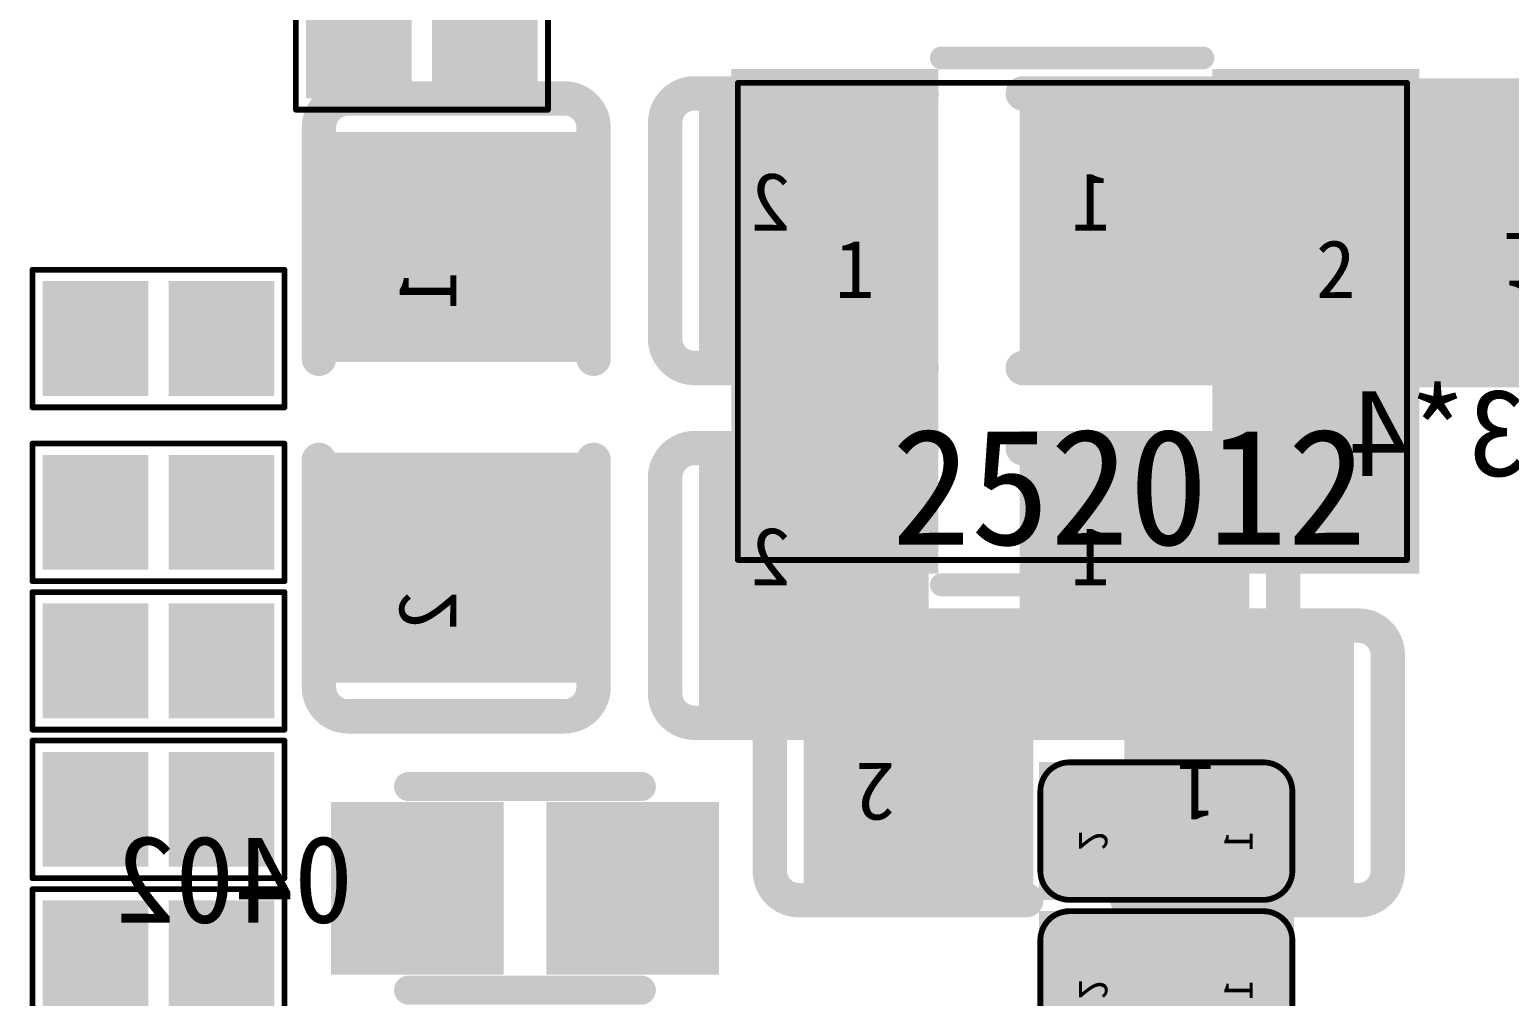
# Model space of a CAD drawing. Header units: millimetres. Extents: x 7.33 to 10.08, y 7.01 to 8.78.
# Drawn here: x 9.1758 to 9.4302, y 7.7561 to 7.9223 of the extents above; entities that cross this region are included whole.
import ezdxf

# ---------------------------------------------------------------- set-up
doc = ezdxf.new("R2010")
doc.units = ezdxf.units.MM
doc.header["$MEASUREMENT"] = 0
for name, color, linetype in [('BottomLayer', 5, 'Continuous'), ('BottomOverlay', 54, 'Continuous'), ('BottomPaste', 16, 'Continuous'), ('BottomSolder', 6, 'Continuous'), ('Mechanical1', 6, 'Continuous'), ('Mechanical16', 56, 'Continuous'), ('Mechanical20', 56, 'Continuous'), ('Mechanical5', 56, 'Continuous'), ('TopLayer', 1, 'Continuous'), ('TopOverlay', 2, 'Continuous'), ('TopPaste', 8, 'Continuous'), ('TopSolder', 216, 'Continuous')]:
    doc.layers.add(name, color=color, linetype=linetype)

# ---------------------------------------------------------------- blocks, each defined once
blk = doc.blocks.new('R0201_146')
at = {"layer": 'TopLayer'}
for points in [[(-0.01792, -0.00787), (-0.00375, -0.00787), (-0.01792, 0.00788), (-0.00375, 0.00788)], [(0.00374, -0.00787), (0.01791, -0.00787), (0.00374, 0.00788), (0.01791, 0.00788)]]:
    blk.add_solid(points, dxfattribs=at)
at = {"layer": 'TopOverlay', "const_width": 0.001}
for points in [[(-0.02166, 0.01182), (0.02166, 0.01182)], [(-0.02166, -0.01182), (-0.02166, 0.01182)], [(0.02166, -0.01182), (0.02166, 0.01182)], [(-0.02166, -0.01182), (0.02166, -0.01182)]]:
    blk.add_lwpolyline(points, dxfattribs=at)
at = {"layer": 'TopOverlay', "const_width": 0.0005}
for points in [[(-0.02191, 0.01182, 1), (-0.02141, 0.01182, 1)], [(-0.02191, 0.01182, 1), (-0.02141, 0.01182, 1)], [(0.02141, 0.01182, 1), (0.02191, 0.01182, 1)], [(0.02141, 0.01182, 1), (0.02191, 0.01182, 1)], [(-0.02191, -0.01182, 1), (-0.02141, -0.01182, 1)], [(-0.02191, -0.01182, 1), (-0.02141, -0.01182, 1)], [(0.02141, -0.01182, 1), (0.02191, -0.01182, 1)], [(0.02141, -0.01182, 1), (0.02191, -0.01182, 1)]]:
    blk.add_lwpolyline(points, format="xyb", close=True, dxfattribs=at)
at = {"layer": 'TopPaste'}
for points in [[(-0.01792, -0.00787), (-0.00375, -0.00787), (-0.01792, 0.00788), (-0.00375, 0.00788)], [(0.00374, -0.00787), (0.01791, -0.00787), (0.00374, 0.00788), (0.01791, 0.00788)]]:
    blk.add_solid(points, dxfattribs=at)
at = {"layer": 'TopSolder'}
for points in [[(-0.01992, -0.00987), (-0.00175, -0.00987), (-0.01992, 0.00988), (-0.00175, 0.00988)], [(0.00174, -0.00987), (0.01991, -0.00987), (0.00174, 0.00988), (0.01991, 0.00988)]]:
    blk.add_solid(points, dxfattribs=at)
blk = doc.blocks.new('R0201_147')
at = {"layer": 'TopLayer'}
for points in [[(-0.01792, -0.00787), (-0.00375, -0.00787), (-0.01792, 0.00788), (-0.00375, 0.00788)], [(0.00374, -0.00787), (0.01791, -0.00787), (0.00374, 0.00788), (0.01791, 0.00788)]]:
    blk.add_solid(points, dxfattribs=at)
at = {"layer": 'TopOverlay', "const_width": 0.001}
for points in [[(-0.02166, 0.01182), (0.02166, 0.01182)], [(-0.02166, -0.01182), (-0.02166, 0.01182)], [(0.02166, -0.01182), (0.02166, 0.01182)], [(-0.02166, -0.01182), (0.02166, -0.01182)]]:
    blk.add_lwpolyline(points, dxfattribs=at)
at = {"layer": 'TopOverlay', "const_width": 0.0005}
for points in [[(-0.02191, 0.01182, 1), (-0.02141, 0.01182, 1)], [(-0.02191, 0.01182, 1), (-0.02141, 0.01182, 1)], [(0.02141, 0.01182, 1), (0.02191, 0.01182, 1)], [(0.02141, 0.01182, 1), (0.02191, 0.01182, 1)], [(-0.02191, -0.01182, 1), (-0.02141, -0.01182, 1)], [(-0.02191, -0.01182, 1), (-0.02141, -0.01182, 1)], [(0.02141, -0.01182, 1), (0.02191, -0.01182, 1)], [(0.02141, -0.01182, 1), (0.02191, -0.01182, 1)]]:
    blk.add_lwpolyline(points, format="xyb", close=True, dxfattribs=at)
at = {"layer": 'TopPaste'}
for points in [[(-0.01792, -0.00787), (-0.00375, -0.00787), (-0.01792, 0.00788), (-0.00375, 0.00788)], [(0.00374, -0.00787), (0.01791, -0.00787), (0.00374, 0.00788), (0.01791, 0.00788)]]:
    blk.add_solid(points, dxfattribs=at)
at = {"layer": 'TopSolder'}
for points in [[(-0.01992, -0.00987), (-0.00175, -0.00987), (-0.01992, 0.00988), (-0.00175, 0.00988)], [(0.00174, -0.00987), (0.01991, -0.00987), (0.00174, 0.00988), (0.01991, 0.00988)]]:
    blk.add_solid(points, dxfattribs=at)
blk = doc.blocks.new('R0201_149')
at = {"layer": 'TopLayer'}
for points in [[(-0.01792, -0.00787), (-0.00375, -0.00787), (-0.01792, 0.00788), (-0.00375, 0.00788)], [(0.00374, -0.00787), (0.01791, -0.00787), (0.00374, 0.00788), (0.01791, 0.00788)]]:
    blk.add_solid(points, dxfattribs=at)
at = {"layer": 'TopOverlay', "const_width": 0.001}
for points in [[(-0.02166, 0.01182), (0.02166, 0.01182)], [(-0.02166, -0.01182), (-0.02166, 0.01182)], [(0.02166, -0.01182), (0.02166, 0.01182)], [(-0.02166, -0.01182), (0.02166, -0.01182)]]:
    blk.add_lwpolyline(points, dxfattribs=at)
at = {"layer": 'TopOverlay', "const_width": 0.0005}
for points in [[(-0.02191, 0.01182, 1), (-0.02141, 0.01182, 1)], [(-0.02191, 0.01182, 1), (-0.02141, 0.01182, 1)], [(0.02141, 0.01182, 1), (0.02191, 0.01182, 1)], [(0.02141, 0.01182, 1), (0.02191, 0.01182, 1)], [(-0.02191, -0.01182, 1), (-0.02141, -0.01182, 1)], [(-0.02191, -0.01182, 1), (-0.02141, -0.01182, 1)], [(0.02141, -0.01182, 1), (0.02191, -0.01182, 1)], [(0.02141, -0.01182, 1), (0.02191, -0.01182, 1)]]:
    blk.add_lwpolyline(points, format="xyb", close=True, dxfattribs=at)
at = {"layer": 'TopPaste'}
for points in [[(-0.01792, -0.00787), (-0.00375, -0.00787), (-0.01792, 0.00788), (-0.00375, 0.00788)], [(0.00374, -0.00787), (0.01791, -0.00787), (0.00374, 0.00788), (0.01791, 0.00788)]]:
    blk.add_solid(points, dxfattribs=at)
at = {"layer": 'TopSolder'}
for points in [[(-0.01992, -0.00987), (-0.00175, -0.00987), (-0.01992, 0.00988), (-0.00175, 0.00988)], [(0.00174, -0.00987), (0.01991, -0.00987), (0.00174, 0.00988), (0.01991, 0.00988)]]:
    blk.add_solid(points, dxfattribs=at)
blk = doc.blocks.new('R0201_150')
at = {"layer": 'TopLayer'}
for points in [[(-0.01792, -0.00787), (-0.00375, -0.00787), (-0.01792, 0.00788), (-0.00375, 0.00788)], [(0.00374, -0.00787), (0.01791, -0.00787), (0.00374, 0.00788), (0.01791, 0.00788)]]:
    blk.add_solid(points, dxfattribs=at)
at = {"layer": 'TopOverlay', "const_width": 0.001}
for points in [[(-0.02166, 0.01182), (0.02166, 0.01182)], [(-0.02166, -0.01182), (-0.02166, 0.01182)], [(0.02166, -0.01182), (0.02166, 0.01182)], [(-0.02166, -0.01182), (0.02166, -0.01182)]]:
    blk.add_lwpolyline(points, dxfattribs=at)
at = {"layer": 'TopOverlay', "const_width": 0.0005}
for points in [[(-0.02191, 0.01182, 1), (-0.02141, 0.01182, 1)], [(-0.02191, 0.01182, 1), (-0.02141, 0.01182, 1)], [(0.02141, 0.01182, 1), (0.02191, 0.01182, 1)], [(0.02141, 0.01182, 1), (0.02191, 0.01182, 1)], [(-0.02191, -0.01182, 1), (-0.02141, -0.01182, 1)], [(-0.02191, -0.01182, 1), (-0.02141, -0.01182, 1)], [(0.02141, -0.01182, 1), (0.02191, -0.01182, 1)], [(0.02141, -0.01182, 1), (0.02191, -0.01182, 1)]]:
    blk.add_lwpolyline(points, format="xyb", close=True, dxfattribs=at)
at = {"layer": 'TopPaste'}
for points in [[(-0.01792, -0.00787), (-0.00375, -0.00787), (-0.01792, 0.00788), (-0.00375, 0.00788)], [(0.00374, -0.00787), (0.01791, -0.00787), (0.00374, 0.00788), (0.01791, 0.00788)]]:
    blk.add_solid(points, dxfattribs=at)
at = {"layer": 'TopSolder'}
for points in [[(-0.01992, -0.00987), (-0.00175, -0.00987), (-0.01992, 0.00988), (-0.00175, 0.00988)], [(0.00174, -0.00987), (0.01991, -0.00987), (0.00174, 0.00988), (0.01991, 0.00988)]]:
    blk.add_solid(points, dxfattribs=at)
blk = doc.blocks.new('R0201_152')
at = {"layer": 'TopLayer'}
for points in [[(-0.01792, -0.00787), (-0.00375, -0.00787), (-0.01792, 0.00788), (-0.00375, 0.00788)], [(0.00374, -0.00787), (0.01791, -0.00787), (0.00374, 0.00788), (0.01791, 0.00788)]]:
    blk.add_solid(points, dxfattribs=at)
at = {"layer": 'TopOverlay', "const_width": 0.001}
for points in [[(-0.02166, 0.01182), (0.02166, 0.01182)], [(-0.02166, -0.01182), (-0.02166, 0.01182)], [(0.02166, -0.01182), (0.02166, 0.01182)], [(-0.02166, -0.01182), (0.02166, -0.01182)]]:
    blk.add_lwpolyline(points, dxfattribs=at)
at = {"layer": 'TopOverlay', "const_width": 0.0005}
for points in [[(-0.02191, 0.01182, 1), (-0.02141, 0.01182, 1)], [(-0.02191, 0.01182, 1), (-0.02141, 0.01182, 1)], [(0.02141, 0.01182, 1), (0.02191, 0.01182, 1)], [(0.02141, 0.01182, 1), (0.02191, 0.01182, 1)], [(-0.02191, -0.01182, 1), (-0.02141, -0.01182, 1)], [(-0.02191, -0.01182, 1), (-0.02141, -0.01182, 1)], [(0.02141, -0.01182, 1), (0.02191, -0.01182, 1)], [(0.02141, -0.01182, 1), (0.02191, -0.01182, 1)]]:
    blk.add_lwpolyline(points, format="xyb", close=True, dxfattribs=at)
at = {"layer": 'TopPaste'}
for points in [[(-0.01792, -0.00787), (-0.00375, -0.00787), (-0.01792, 0.00788), (-0.00375, 0.00788)], [(0.00374, -0.00787), (0.01791, -0.00787), (0.00374, 0.00788), (0.01791, 0.00788)]]:
    blk.add_solid(points, dxfattribs=at)
at = {"layer": 'TopSolder'}
for points in [[(-0.01992, -0.00987), (-0.00175, -0.00987), (-0.01992, 0.00988), (-0.00175, 0.00988)], [(0.00174, -0.00987), (0.01991, -0.00987), (0.00174, 0.00988), (0.01991, 0.00988)]]:
    blk.add_solid(points, dxfattribs=at)
blk = doc.blocks.new('R0201_197')
at = {"layer": 'TopLayer'}
for points in [[(-0.01792, -0.00787), (-0.00375, -0.00787), (-0.01792, 0.00788), (-0.00375, 0.00788)], [(0.00374, -0.00787), (0.01791, -0.00787), (0.00374, 0.00788), (0.01791, 0.00788)]]:
    blk.add_solid(points, dxfattribs=at)
at = {"layer": 'TopOverlay', "const_width": 0.001}
for points in [[(0.02166, 0.01182), (-0.02166, 0.01182)], [(-0.02166, 0.01182), (-0.02166, -0.01182)], [(0.02166, 0.01182), (0.02166, -0.01182)], [(0.02166, -0.01182), (-0.02166, -0.01182)]]:
    blk.add_lwpolyline(points, dxfattribs=at)
at = {"layer": 'TopOverlay', "const_width": 0.0005}
for points in [[(-0.02191, 0.01182, 1), (-0.02141, 0.01182, 1)], [(-0.02191, 0.01182, 1), (-0.02141, 0.01182, 1)], [(0.02141, 0.01182, 1), (0.02191, 0.01182, 1)], [(0.02141, 0.01182, 1), (0.02191, 0.01182, 1)], [(-0.02191, -0.01182, 1), (-0.02141, -0.01182, 1)], [(-0.02191, -0.01182, 1), (-0.02141, -0.01182, 1)], [(0.02141, -0.01182, 1), (0.02191, -0.01182, 1)], [(0.02141, -0.01182, 1), (0.02191, -0.01182, 1)]]:
    blk.add_lwpolyline(points, format="xyb", close=True, dxfattribs=at)
at = {"layer": 'TopPaste'}
for points in [[(-0.01792, -0.00787), (-0.00375, -0.00787), (-0.01792, 0.00788), (-0.00375, 0.00788)], [(0.00374, -0.00787), (0.01791, -0.00787), (0.00374, 0.00788), (0.01791, 0.00788)]]:
    blk.add_solid(points, dxfattribs=at)
at = {"layer": 'TopSolder'}
for points in [[(-0.01992, -0.00987), (-0.00175, -0.00987), (-0.01992, 0.00988), (-0.00175, 0.00988)], [(0.00174, -0.00987), (0.01991, -0.00987), (0.00174, 0.00988), (0.01991, 0.00988)]]:
    blk.add_solid(points, dxfattribs=at)
blk = doc.blocks.new('IND_252012_229')
at = {"layer": 'Mechanical16'}
for points, const_width in [([(-0.02251, 0.04528), (0.0224, 0.04528)], 0.00394), ([(-0.0575, -0.041), (-0.0575, 0.041)], 0.001), ([(-0.0575, 0.041), (0.0575, 0.041)], 0.001), ([(0.0575, -0.041), (0.0575, 0.041)], 0.001), ([(-0.0575, -0.041), (0.0575, -0.041)], 0.001), ([(-0.02251, -0.04528), (0.0224, -0.04528)], 0.00394)]:
    blk.add_lwpolyline(points, dxfattribs=dict(at, const_width=const_width))
for points, const_width in [([(-0.0235, 0.04528, 1), (-0.02153, 0.04528, 1)], 0.00197), ([(0.02142, 0.04528, 1), (0.02339, 0.04528, 1)], 0.00197), ([(-0.05775, 0.041, 1), (-0.05725, 0.041, 1)], 0.0005), ([(-0.05775, 0.041, 1), (-0.05725, 0.041, 1)], 0.0005), ([(0.05725, 0.041, 1), (0.05775, 0.041, 1)], 0.0005), ([(0.05725, 0.041, 1), (0.05775, 0.041, 1)], 0.0005), ([(-0.05775, -0.041, 1), (-0.05725, -0.041, 1)], 0.0005), ([(-0.05775, -0.041, 1), (-0.05725, -0.041, 1)], 0.0005), ([(0.05725, -0.041, 1), (0.05775, -0.041, 1)], 0.0005), ([(0.05725, -0.041, 1), (0.05775, -0.041, 1)], 0.0005), ([(-0.0235, -0.04528, 1), (-0.02153, -0.04528, 1)], 0.00197), ([(0.02142, -0.04528, 1), (0.02339, -0.04528, 1)], 0.00197)]:
    blk.add_lwpolyline(points, format="xyb", close=True, dxfattribs=dict(at, const_width=const_width))
at = {"layer": 'TopLayer'}
for points in [[(-0.05462, 0.03937), (-0.05462, -0.03937), (-0.02706, 0.03937), (-0.02706, -0.03937)], [(0.02806, 0.03937), (0.02806, -0.03937), (0.05562, 0.03937), (0.05562, -0.03937)]]:
    blk.add_solid(points, dxfattribs=at)
at = {"layer": 'TopOverlay', "const_width": 0.00394}
for points in [[(-0.02251, 0.04528), (0.0224, 0.04528)], [(-0.02251, -0.04528), (0.0224, -0.04528)]]:
    blk.add_lwpolyline(points, dxfattribs=at)
at = {"layer": 'TopOverlay', "const_width": 0.00197}
for points in [[(-0.0235, 0.04528, 1), (-0.02153, 0.04528, 1)], [(0.02142, 0.04528, 1), (0.02339, 0.04528, 1)], [(-0.0235, -0.04528, 1), (-0.02153, -0.04528, 1)], [(0.02142, -0.04528, 1), (0.02339, -0.04528, 1)]]:
    blk.add_lwpolyline(points, format="xyb", close=True, dxfattribs=at)
at = {"layer": 'TopPaste'}
for points in [[(-0.05462, 0.03937), (-0.05462, -0.03937), (-0.02706, 0.03937), (-0.02706, -0.03937)], [(0.02806, 0.03937), (0.02806, -0.03937), (0.05562, 0.03937), (0.05562, -0.03937)]]:
    blk.add_solid(points, dxfattribs=at)
at = {"layer": 'TopSolder'}
for points in [[(-0.05862, 0.04337), (-0.05862, -0.04337), (-0.02306, 0.04337), (-0.02306, -0.04337)], [(0.02406, 0.04337), (0.02406, -0.04337), (0.05962, 0.04337), (0.05962, -0.04337)]]:
    blk.add_solid(points, dxfattribs=at)
at = {"layer": 'Mechanical20'}
for s, p in [('1', (-0.04084, 0.004)), ('2', (0.04184, 0.004))]:
    blk.add_text(s, height=0.01, rotation=360, dxfattribs=at).set_placement(p)
blk = doc.blocks.new('C0603_B_379')
at = {"layer": 'BottomLayer'}
for points in [[(-0.01181, 0.01771), (-0.04331, 0.01771), (-0.01181, -0.01771), (-0.04331, -0.01771)], [(0.04331, 0.01771), (0.01181, 0.01771), (0.04331, -0.01771), (0.01181, -0.01771)]]:
    blk.add_solid(points, dxfattribs=at)
at = {"layer": 'BottomOverlay', "const_width": 0.00591}
for points in [[(-0.0531, 0.0186, -0.414214), (-0.0481, 0.0236)], [(0.0481, 0.0236, -0.414214), (0.0531, 0.0186)], [(-0.0481, -0.0236, -0.414214), (-0.0531, -0.0186)], [(0.0531, -0.0186, -0.414214), (0.0481, -0.0236)]]:
    blk.add_lwpolyline(points, format="xyb", dxfattribs=at)
for points in [[(-0.0481, 0.0236), (-0.00836, 0.0236)], [(0.00902, 0.0236), (0.0481, 0.0236)], [(-0.0531, -0.0186), (-0.0531, 0.0186)], [(0.0531, -0.0186), (0.0531, 0.0186)], [(-0.0481, -0.0236), (-0.00836, -0.0236)], [(0.00902, -0.0236), (0.0481, -0.0236)]]:
    blk.add_lwpolyline(points, dxfattribs=at)
at = {"layer": 'BottomOverlay', "const_width": 0.00296}
for points in [[(-0.04958, 0.0236, 1), (-0.04662, 0.0236, 1)], [(-0.04958, 0.0236, 1), (-0.04662, 0.0236, 1)], [(-0.00984, 0.0236, 1), (-0.00688, 0.0236, 1)], [(0.00754, 0.0236, 1), (0.0105, 0.0236, 1)], [(0.04662, 0.0236, 1), (0.04958, 0.0236, 1)], [(0.04662, 0.0236, 1), (0.04958, 0.0236, 1)], [(-0.05458, 0.0186, 1), (-0.05162, 0.0186, 1)], [(-0.05458, 0.0186, 1), (-0.05162, 0.0186, 1)], [(0.05162, 0.0186, 1), (0.05458, 0.0186, 1)], [(0.05162, 0.0186, 1), (0.05458, 0.0186, 1)], [(-0.05458, -0.0186, 1), (-0.05162, -0.0186, 1)], [(-0.05458, -0.0186, 1), (-0.05162, -0.0186, 1)], [(0.05162, -0.0186, 1), (0.05458, -0.0186, 1)], [(0.05162, -0.0186, 1), (0.05458, -0.0186, 1)], [(-0.04958, -0.0236, 1), (-0.04662, -0.0236, 1)], [(-0.04958, -0.0236, 1), (-0.04662, -0.0236, 1)], [(-0.00984, -0.0236, 1), (-0.00688, -0.0236, 1)], [(0.00754, -0.0236, 1), (0.0105, -0.0236, 1)], [(0.04662, -0.0236, 1), (0.04958, -0.0236, 1)], [(0.04662, -0.0236, 1), (0.04958, -0.0236, 1)]]:
    blk.add_lwpolyline(points, format="xyb", close=True, dxfattribs=at)
at = {"layer": 'BottomPaste'}
for points in [[(-0.01181, 0.01771), (-0.04331, 0.01771), (-0.01181, -0.01771), (-0.04331, -0.01771)], [(0.04331, 0.01771), (0.01181, 0.01771), (0.04331, -0.01771), (0.01181, -0.01771)]]:
    blk.add_solid(points, dxfattribs=at)
at = {"layer": 'BottomSolder'}
for points in [[(-0.00781, 0.02171), (-0.04731, 0.02171), (-0.00781, -0.02171), (-0.04731, -0.02171)], [(0.04731, 0.02171), (0.00781, 0.02171), (0.04731, -0.02171), (0.00781, -0.02171)]]:
    blk.add_solid(points, dxfattribs=at)
at = {"layer": 'Mechanical16', "const_width": 0.00591}
for points in [[(-0.0531, 0.0186, -0.414214), (-0.0481, 0.0236)], [(0.0481, 0.0236, -0.414214), (0.0531, 0.0186)], [(-0.0481, -0.0236, -0.414214), (-0.0531, -0.0186)], [(0.0531, -0.0186, -0.414214), (0.0481, -0.0236)]]:
    blk.add_lwpolyline(points, format="xyb", dxfattribs=at)
for points in [[(-0.0481, 0.0236), (-0.00836, 0.0236)], [(0.00902, 0.0236), (0.0481, 0.0236)], [(-0.0531, -0.0186), (-0.0531, 0.0186)], [(0.0531, -0.0186), (0.0531, 0.0186)], [(-0.0481, -0.0236), (-0.00836, -0.0236)], [(0.00902, -0.0236), (0.0481, -0.0236)]]:
    blk.add_lwpolyline(points, dxfattribs=at)
at = {"layer": 'Mechanical16', "const_width": 0.00296}
for points in [[(-0.04958, 0.0236, 1), (-0.04662, 0.0236, 1)], [(-0.04958, 0.0236, 1), (-0.04662, 0.0236, 1)], [(-0.00984, 0.0236, 1), (-0.00688, 0.0236, 1)], [(0.00754, 0.0236, 1), (0.0105, 0.0236, 1)], [(0.04662, 0.0236, 1), (0.04958, 0.0236, 1)], [(0.04662, 0.0236, 1), (0.04958, 0.0236, 1)], [(-0.05458, 0.0186, 1), (-0.05162, 0.0186, 1)], [(-0.05458, 0.0186, 1), (-0.05162, 0.0186, 1)], [(0.05162, 0.0186, 1), (0.05458, 0.0186, 1)], [(0.05162, 0.0186, 1), (0.05458, 0.0186, 1)], [(-0.05458, -0.0186, 1), (-0.05162, -0.0186, 1)], [(-0.05458, -0.0186, 1), (-0.05162, -0.0186, 1)], [(0.05162, -0.0186, 1), (0.05458, -0.0186, 1)], [(0.05162, -0.0186, 1), (0.05458, -0.0186, 1)], [(-0.04958, -0.0236, 1), (-0.04662, -0.0236, 1)], [(-0.04958, -0.0236, 1), (-0.04662, -0.0236, 1)], [(-0.00984, -0.0236, 1), (-0.00688, -0.0236, 1)], [(0.00754, -0.0236, 1), (0.0105, -0.0236, 1)], [(0.04662, -0.0236, 1), (0.04958, -0.0236, 1)], [(0.04662, -0.0236, 1), (0.04958, -0.0236, 1)]]:
    blk.add_lwpolyline(points, format="xyb", close=True, dxfattribs=at)
at = {"layer": 'Mechanical20', "text_generation_flag": 2}
for s, p in [('1', (-0.02356, 0)), ('2', (0.03156, 0))]:
    blk.add_text(s, height=0.01, rotation=180, dxfattribs=at).set_placement(p)
blk = doc.blocks.new('C0603_B_385')
at = {"layer": 'BottomLayer'}
for points in [[(-0.01181, 0.01771), (-0.04331, 0.01771), (-0.01181, -0.01771), (-0.04331, -0.01771)], [(0.04331, 0.01771), (0.01181, 0.01771), (0.04331, -0.01771), (0.01181, -0.01771)]]:
    blk.add_solid(points, dxfattribs=at)
at = {"layer": 'BottomOverlay', "const_width": 0.00591}
for points in [[(-0.0531, 0.0186, -0.414214), (-0.0481, 0.0236)], [(0.0481, 0.0236, -0.414214), (0.0531, 0.0186)], [(-0.0481, -0.0236, -0.414214), (-0.0531, -0.0186)], [(0.0531, -0.0186, -0.414214), (0.0481, -0.0236)]]:
    blk.add_lwpolyline(points, format="xyb", dxfattribs=at)
for points in [[(-0.00836, 0.0236), (-0.0481, 0.0236)], [(0.0481, 0.0236), (0.00902, 0.0236)], [(-0.0531, 0.0186), (-0.0531, -0.0186)], [(0.0531, 0.0186), (0.0531, -0.0186)], [(-0.00836, -0.0236), (-0.0481, -0.0236)], [(0.0481, -0.0236), (0.00902, -0.0236)]]:
    blk.add_lwpolyline(points, dxfattribs=at)
at = {"layer": 'BottomOverlay', "const_width": 0.00296}
for points in [[(-0.04958, 0.0236, 1), (-0.04662, 0.0236, 1)], [(-0.04958, 0.0236, 1), (-0.04662, 0.0236, 1)], [(-0.00984, 0.0236, 1), (-0.00688, 0.0236, 1)], [(0.00754, 0.0236, 1), (0.0105, 0.0236, 1)], [(0.04662, 0.0236, 1), (0.04958, 0.0236, 1)], [(0.04662, 0.0236, 1), (0.04958, 0.0236, 1)], [(-0.05458, 0.0186, 1), (-0.05162, 0.0186, 1)], [(-0.05458, 0.0186, 1), (-0.05162, 0.0186, 1)], [(0.05162, 0.0186, 1), (0.05458, 0.0186, 1)], [(0.05162, 0.0186, 1), (0.05458, 0.0186, 1)], [(-0.05458, -0.0186, 1), (-0.05162, -0.0186, 1)], [(-0.05458, -0.0186, 1), (-0.05162, -0.0186, 1)], [(0.05162, -0.0186, 1), (0.05458, -0.0186, 1)], [(0.05162, -0.0186, 1), (0.05458, -0.0186, 1)], [(-0.04958, -0.0236, 1), (-0.04662, -0.0236, 1)], [(-0.04958, -0.0236, 1), (-0.04662, -0.0236, 1)], [(-0.00984, -0.0236, 1), (-0.00688, -0.0236, 1)], [(0.00754, -0.0236, 1), (0.0105, -0.0236, 1)], [(0.04662, -0.0236, 1), (0.04958, -0.0236, 1)], [(0.04662, -0.0236, 1), (0.04958, -0.0236, 1)]]:
    blk.add_lwpolyline(points, format="xyb", close=True, dxfattribs=at)
at = {"layer": 'BottomPaste'}
for points in [[(-0.01181, 0.01771), (-0.04331, 0.01771), (-0.01181, -0.01771), (-0.04331, -0.01771)], [(0.04331, 0.01771), (0.01181, 0.01771), (0.04331, -0.01771), (0.01181, -0.01771)]]:
    blk.add_solid(points, dxfattribs=at)
at = {"layer": 'BottomSolder'}
for points in [[(-0.00781, 0.02171), (-0.04731, 0.02171), (-0.00781, -0.02171), (-0.04731, -0.02171)], [(0.04731, 0.02171), (0.00781, 0.02171), (0.04731, -0.02171), (0.00781, -0.02171)]]:
    blk.add_solid(points, dxfattribs=at)
at = {"layer": 'Mechanical16', "const_width": 0.00591}
for points in [[(-0.0531, 0.0186, -0.414214), (-0.0481, 0.0236)], [(0.0481, 0.0236, -0.414214), (0.0531, 0.0186)], [(-0.0481, -0.0236, -0.414214), (-0.0531, -0.0186)], [(0.0531, -0.0186, -0.414214), (0.0481, -0.0236)]]:
    blk.add_lwpolyline(points, format="xyb", dxfattribs=at)
for points in [[(-0.00836, 0.0236), (-0.0481, 0.0236)], [(0.0481, 0.0236), (0.00902, 0.0236)], [(-0.0531, 0.0186), (-0.0531, -0.0186)], [(0.0531, 0.0186), (0.0531, -0.0186)], [(-0.00836, -0.0236), (-0.0481, -0.0236)], [(0.0481, -0.0236), (0.00902, -0.0236)]]:
    blk.add_lwpolyline(points, dxfattribs=at)
at = {"layer": 'Mechanical16', "const_width": 0.00296}
for points in [[(-0.04958, 0.0236, 1), (-0.04662, 0.0236, 1)], [(-0.04958, 0.0236, 1), (-0.04662, 0.0236, 1)], [(-0.00984, 0.0236, 1), (-0.00688, 0.0236, 1)], [(0.00754, 0.0236, 1), (0.0105, 0.0236, 1)], [(0.04662, 0.0236, 1), (0.04958, 0.0236, 1)], [(0.04662, 0.0236, 1), (0.04958, 0.0236, 1)], [(-0.05458, 0.0186, 1), (-0.05162, 0.0186, 1)], [(-0.05458, 0.0186, 1), (-0.05162, 0.0186, 1)], [(0.05162, 0.0186, 1), (0.05458, 0.0186, 1)], [(0.05162, 0.0186, 1), (0.05458, 0.0186, 1)], [(-0.05458, -0.0186, 1), (-0.05162, -0.0186, 1)], [(-0.05458, -0.0186, 1), (-0.05162, -0.0186, 1)], [(0.05162, -0.0186, 1), (0.05458, -0.0186, 1)], [(0.05162, -0.0186, 1), (0.05458, -0.0186, 1)], [(-0.04958, -0.0236, 1), (-0.04662, -0.0236, 1)], [(-0.04958, -0.0236, 1), (-0.04662, -0.0236, 1)], [(-0.00984, -0.0236, 1), (-0.00688, -0.0236, 1)], [(0.00754, -0.0236, 1), (0.0105, -0.0236, 1)], [(0.04662, -0.0236, 1), (0.04958, -0.0236, 1)], [(0.04662, -0.0236, 1), (0.04958, -0.0236, 1)]]:
    blk.add_lwpolyline(points, format="xyb", close=True, dxfattribs=at)
at = {"layer": 'Mechanical20', "text_generation_flag": 2}
for s, p in [('1', (-0.02356, 0)), ('2', (0.03156, 0))]:
    blk.add_text(s, height=0.01, rotation=180, dxfattribs=at).set_placement(p)
blk = doc.blocks.new('C0603_B_386')
at = {"layer": 'BottomLayer'}
for points in [[(-0.01181, 0.01771), (-0.04331, 0.01771), (-0.01181, -0.01771), (-0.04331, -0.01771)], [(0.04331, 0.01771), (0.01181, 0.01771), (0.04331, -0.01771), (0.01181, -0.01771)]]:
    blk.add_solid(points, dxfattribs=at)
at = {"layer": 'BottomOverlay', "const_width": 0.00591}
for points in [[(-0.0531, 0.0186, -0.414214), (-0.0481, 0.0236)], [(0.0481, 0.0236, -0.414214), (0.0531, 0.0186)], [(-0.0481, -0.0236, -0.414214), (-0.0531, -0.0186)], [(0.0531, -0.0186, -0.414214), (0.0481, -0.0236)]]:
    blk.add_lwpolyline(points, format="xyb", dxfattribs=at)
for points in [[(-0.00836, 0.0236), (-0.0481, 0.0236)], [(0.0481, 0.0236), (0.00902, 0.0236)], [(-0.0531, 0.0186), (-0.0531, -0.0186)], [(0.0531, 0.0186), (0.0531, -0.0186)], [(-0.00836, -0.0236), (-0.0481, -0.0236)], [(0.0481, -0.0236), (0.00902, -0.0236)]]:
    blk.add_lwpolyline(points, dxfattribs=at)
at = {"layer": 'BottomOverlay', "const_width": 0.00296}
for points in [[(-0.04958, 0.0236, 1), (-0.04662, 0.0236, 1)], [(-0.04958, 0.0236, 1), (-0.04662, 0.0236, 1)], [(-0.00984, 0.0236, 1), (-0.00688, 0.0236, 1)], [(0.00754, 0.0236, 1), (0.0105, 0.0236, 1)], [(0.04662, 0.0236, 1), (0.04958, 0.0236, 1)], [(0.04662, 0.0236, 1), (0.04958, 0.0236, 1)], [(-0.05458, 0.0186, 1), (-0.05162, 0.0186, 1)], [(-0.05458, 0.0186, 1), (-0.05162, 0.0186, 1)], [(0.05162, 0.0186, 1), (0.05458, 0.0186, 1)], [(0.05162, 0.0186, 1), (0.05458, 0.0186, 1)], [(-0.05458, -0.0186, 1), (-0.05162, -0.0186, 1)], [(-0.05458, -0.0186, 1), (-0.05162, -0.0186, 1)], [(0.05162, -0.0186, 1), (0.05458, -0.0186, 1)], [(0.05162, -0.0186, 1), (0.05458, -0.0186, 1)], [(-0.04958, -0.0236, 1), (-0.04662, -0.0236, 1)], [(-0.04958, -0.0236, 1), (-0.04662, -0.0236, 1)], [(-0.00984, -0.0236, 1), (-0.00688, -0.0236, 1)], [(0.00754, -0.0236, 1), (0.0105, -0.0236, 1)], [(0.04662, -0.0236, 1), (0.04958, -0.0236, 1)], [(0.04662, -0.0236, 1), (0.04958, -0.0236, 1)]]:
    blk.add_lwpolyline(points, format="xyb", close=True, dxfattribs=at)
at = {"layer": 'BottomPaste'}
for points in [[(-0.01181, 0.01771), (-0.04331, 0.01771), (-0.01181, -0.01771), (-0.04331, -0.01771)], [(0.04331, 0.01771), (0.01181, 0.01771), (0.04331, -0.01771), (0.01181, -0.01771)]]:
    blk.add_solid(points, dxfattribs=at)
at = {"layer": 'BottomSolder'}
for points in [[(-0.00781, 0.02171), (-0.04731, 0.02171), (-0.00781, -0.02171), (-0.04731, -0.02171)], [(0.04731, 0.02171), (0.00781, 0.02171), (0.04731, -0.02171), (0.00781, -0.02171)]]:
    blk.add_solid(points, dxfattribs=at)
at = {"layer": 'Mechanical16', "const_width": 0.00591}
for points in [[(-0.0531, 0.0186, -0.414214), (-0.0481, 0.0236)], [(0.0481, 0.0236, -0.414214), (0.0531, 0.0186)], [(-0.0481, -0.0236, -0.414214), (-0.0531, -0.0186)], [(0.0531, -0.0186, -0.414214), (0.0481, -0.0236)]]:
    blk.add_lwpolyline(points, format="xyb", dxfattribs=at)
for points in [[(-0.00836, 0.0236), (-0.0481, 0.0236)], [(0.0481, 0.0236), (0.00902, 0.0236)], [(-0.0531, 0.0186), (-0.0531, -0.0186)], [(0.0531, 0.0186), (0.0531, -0.0186)], [(-0.00836, -0.0236), (-0.0481, -0.0236)], [(0.0481, -0.0236), (0.00902, -0.0236)]]:
    blk.add_lwpolyline(points, dxfattribs=at)
at = {"layer": 'Mechanical16', "const_width": 0.00296}
for points in [[(-0.04958, 0.0236, 1), (-0.04662, 0.0236, 1)], [(-0.04958, 0.0236, 1), (-0.04662, 0.0236, 1)], [(-0.00984, 0.0236, 1), (-0.00688, 0.0236, 1)], [(0.00754, 0.0236, 1), (0.0105, 0.0236, 1)], [(0.04662, 0.0236, 1), (0.04958, 0.0236, 1)], [(0.04662, 0.0236, 1), (0.04958, 0.0236, 1)], [(-0.05458, 0.0186, 1), (-0.05162, 0.0186, 1)], [(-0.05458, 0.0186, 1), (-0.05162, 0.0186, 1)], [(0.05162, 0.0186, 1), (0.05458, 0.0186, 1)], [(0.05162, 0.0186, 1), (0.05458, 0.0186, 1)], [(-0.05458, -0.0186, 1), (-0.05162, -0.0186, 1)], [(-0.05458, -0.0186, 1), (-0.05162, -0.0186, 1)], [(0.05162, -0.0186, 1), (0.05458, -0.0186, 1)], [(0.05162, -0.0186, 1), (0.05458, -0.0186, 1)], [(-0.04958, -0.0236, 1), (-0.04662, -0.0236, 1)], [(-0.04958, -0.0236, 1), (-0.04662, -0.0236, 1)], [(-0.00984, -0.0236, 1), (-0.00688, -0.0236, 1)], [(0.00754, -0.0236, 1), (0.0105, -0.0236, 1)], [(0.04662, -0.0236, 1), (0.04958, -0.0236, 1)], [(0.04662, -0.0236, 1), (0.04958, -0.0236, 1)]]:
    blk.add_lwpolyline(points, format="xyb", close=True, dxfattribs=at)
at = {"layer": 'Mechanical20', "text_generation_flag": 2}
for s, p in [('1', (-0.02356, 0)), ('2', (0.03156, 0))]:
    blk.add_text(s, height=0.01, rotation=180, dxfattribs=at).set_placement(p)
blk = doc.blocks.new('C0603_387')
at = {"layer": 'Mechanical16', "const_width": 0.00591}
for points in [[(-0.0531, 0.0186, -0.414214), (-0.0481, 0.0236)], [(0.0481, 0.0236, -0.414214), (0.0531, 0.0186)], [(-0.0481, -0.0236, -0.414214), (-0.0531, -0.0186)], [(0.0531, -0.0186, -0.414214), (0.0481, -0.0236)]]:
    blk.add_lwpolyline(points, format="xyb", dxfattribs=at)
for points in [[(-0.00836, 0.0236), (-0.0481, 0.0236)], [(0.0481, 0.0236), (0.00902, 0.0236)], [(-0.0531, 0.0186), (-0.0531, -0.0186)], [(0.0531, 0.0186), (0.0531, -0.0186)], [(-0.00836, -0.0236), (-0.0481, -0.0236)], [(0.0481, -0.0236), (0.00902, -0.0236)]]:
    blk.add_lwpolyline(points, dxfattribs=at)
at = {"layer": 'Mechanical16', "const_width": 0.00296}
for points in [[(-0.04958, 0.0236, 1), (-0.04662, 0.0236, 1)], [(-0.04958, 0.0236, 1), (-0.04662, 0.0236, 1)], [(-0.00984, 0.0236, 1), (-0.00688, 0.0236, 1)], [(0.00754, 0.0236, 1), (0.0105, 0.0236, 1)], [(0.04662, 0.0236, 1), (0.04958, 0.0236, 1)], [(0.04662, 0.0236, 1), (0.04958, 0.0236, 1)], [(-0.05458, 0.0186, 1), (-0.05162, 0.0186, 1)], [(-0.05458, 0.0186, 1), (-0.05162, 0.0186, 1)], [(0.05162, 0.0186, 1), (0.05458, 0.0186, 1)], [(0.05162, 0.0186, 1), (0.05458, 0.0186, 1)], [(-0.05458, -0.0186, 1), (-0.05162, -0.0186, 1)], [(-0.05458, -0.0186, 1), (-0.05162, -0.0186, 1)], [(0.05162, -0.0186, 1), (0.05458, -0.0186, 1)], [(0.05162, -0.0186, 1), (0.05458, -0.0186, 1)], [(-0.04958, -0.0236, 1), (-0.04662, -0.0236, 1)], [(-0.04958, -0.0236, 1), (-0.04662, -0.0236, 1)], [(-0.00984, -0.0236, 1), (-0.00688, -0.0236, 1)], [(0.00754, -0.0236, 1), (0.0105, -0.0236, 1)], [(0.04662, -0.0236, 1), (0.04958, -0.0236, 1)], [(0.04662, -0.0236, 1), (0.04958, -0.0236, 1)]]:
    blk.add_lwpolyline(points, format="xyb", close=True, dxfattribs=at)
at = {"layer": 'TopLayer'}
for points in [[(-0.01181, 0.01771), (-0.04331, 0.01771), (-0.01181, -0.01771), (-0.04331, -0.01771)], [(0.04331, 0.01771), (0.01181, 0.01771), (0.04331, -0.01771), (0.01181, -0.01771)]]:
    blk.add_solid(points, dxfattribs=at)
at = {"layer": 'TopOverlay', "const_width": 0.00591}
for points in [[(-0.0531, 0.0186, -0.414214), (-0.0481, 0.0236)], [(0.0481, 0.0236, -0.414214), (0.0531, 0.0186)], [(-0.0481, -0.0236, -0.414214), (-0.0531, -0.0186)], [(0.0531, -0.0186, -0.414214), (0.0481, -0.0236)]]:
    blk.add_lwpolyline(points, format="xyb", dxfattribs=at)
for points in [[(-0.00836, 0.0236), (-0.0481, 0.0236)], [(0.0481, 0.0236), (0.00902, 0.0236)], [(-0.0531, 0.0186), (-0.0531, -0.0186)], [(0.0531, 0.0186), (0.0531, -0.0186)], [(-0.00836, -0.0236), (-0.0481, -0.0236)], [(0.0481, -0.0236), (0.00902, -0.0236)]]:
    blk.add_lwpolyline(points, dxfattribs=at)
at = {"layer": 'TopOverlay', "const_width": 0.00296}
for points in [[(-0.04958, 0.0236, 1), (-0.04662, 0.0236, 1)], [(-0.04958, 0.0236, 1), (-0.04662, 0.0236, 1)], [(-0.00984, 0.0236, 1), (-0.00688, 0.0236, 1)], [(0.00754, 0.0236, 1), (0.0105, 0.0236, 1)], [(0.04662, 0.0236, 1), (0.04958, 0.0236, 1)], [(0.04662, 0.0236, 1), (0.04958, 0.0236, 1)], [(-0.05458, 0.0186, 1), (-0.05162, 0.0186, 1)], [(-0.05458, 0.0186, 1), (-0.05162, 0.0186, 1)], [(0.05162, 0.0186, 1), (0.05458, 0.0186, 1)], [(0.05162, 0.0186, 1), (0.05458, 0.0186, 1)], [(-0.05458, -0.0186, 1), (-0.05162, -0.0186, 1)], [(-0.05458, -0.0186, 1), (-0.05162, -0.0186, 1)], [(0.05162, -0.0186, 1), (0.05458, -0.0186, 1)], [(0.05162, -0.0186, 1), (0.05458, -0.0186, 1)], [(-0.04958, -0.0236, 1), (-0.04662, -0.0236, 1)], [(-0.04958, -0.0236, 1), (-0.04662, -0.0236, 1)], [(-0.00984, -0.0236, 1), (-0.00688, -0.0236, 1)], [(0.00754, -0.0236, 1), (0.0105, -0.0236, 1)], [(0.04662, -0.0236, 1), (0.04958, -0.0236, 1)], [(0.04662, -0.0236, 1), (0.04958, -0.0236, 1)]]:
    blk.add_lwpolyline(points, format="xyb", close=True, dxfattribs=at)
at = {"layer": 'TopPaste'}
for points in [[(-0.01181, 0.01771), (-0.04331, 0.01771), (-0.01181, -0.01771), (-0.04331, -0.01771)], [(0.04331, 0.01771), (0.01181, 0.01771), (0.04331, -0.01771), (0.01181, -0.01771)]]:
    blk.add_solid(points, dxfattribs=at)
at = {"layer": 'TopSolder'}
for points in [[(-0.00781, 0.02171), (-0.04731, 0.02171), (-0.00781, -0.02171), (-0.04731, -0.02171)], [(0.04731, 0.02171), (0.00781, 0.02171), (0.04731, -0.02171), (0.00781, -0.02171)]]:
    blk.add_solid(points, dxfattribs=at)
at = {"layer": 'Mechanical20'}
for s, p in [('1', (-0.02356, 0)), ('2', (0.03156, 0))]:
    blk.add_text(s, height=0.01, dxfattribs=at).set_placement(p)
blk = doc.blocks.new('C0603_B_482')
at = {"layer": 'BottomLayer'}
for points in [[(-0.01181, 0.01771), (-0.04331, 0.01771), (-0.01181, -0.01771), (-0.04331, -0.01771)], [(0.04331, 0.01771), (0.01181, 0.01771), (0.04331, -0.01771), (0.01181, -0.01771)]]:
    blk.add_solid(points, dxfattribs=at)
at = {"layer": 'BottomOverlay', "const_width": 0.00591}
for points in [[(-0.0531, 0.0186, -0.414214), (-0.0481, 0.0236)], [(0.0481, 0.0236, -0.414214), (0.0531, 0.0186)], [(-0.0481, -0.0236, -0.414214), (-0.0531, -0.0186)], [(0.0531, -0.0186, -0.414214), (0.0481, -0.0236)]]:
    blk.add_lwpolyline(points, format="xyb", dxfattribs=at)
for points in [[(-0.0481, 0.0236), (-0.00836, 0.0236)], [(0.00902, 0.0236), (0.0481, 0.0236)], [(-0.0531, 0.0186), (-0.0531, -0.0186)], [(0.0531, 0.0186), (0.0531, -0.0186)], [(-0.0481, -0.0236), (-0.00836, -0.0236)], [(0.00902, -0.0236), (0.0481, -0.0236)]]:
    blk.add_lwpolyline(points, dxfattribs=at)
at = {"layer": 'BottomOverlay', "const_width": 0.00296}
for points in [[(-0.04958, 0.0236, 1), (-0.04662, 0.0236, 1)], [(-0.04958, 0.0236, 1), (-0.04662, 0.0236, 1)], [(-0.00984, 0.0236, 1), (-0.00688, 0.0236, 1)], [(0.00754, 0.0236, 1), (0.0105, 0.0236, 1)], [(0.04662, 0.0236, 1), (0.04958, 0.0236, 1)], [(0.04662, 0.0236, 1), (0.04958, 0.0236, 1)], [(-0.05458, 0.0186, 1), (-0.05162, 0.0186, 1)], [(-0.05458, 0.0186, 1), (-0.05162, 0.0186, 1)], [(0.05162, 0.0186, 1), (0.05458, 0.0186, 1)], [(0.05162, 0.0186, 1), (0.05458, 0.0186, 1)], [(-0.05458, -0.0186, 1), (-0.05162, -0.0186, 1)], [(-0.05458, -0.0186, 1), (-0.05162, -0.0186, 1)], [(0.05162, -0.0186, 1), (0.05458, -0.0186, 1)], [(0.05162, -0.0186, 1), (0.05458, -0.0186, 1)], [(-0.04958, -0.0236, 1), (-0.04662, -0.0236, 1)], [(-0.04958, -0.0236, 1), (-0.04662, -0.0236, 1)], [(-0.00984, -0.0236, 1), (-0.00688, -0.0236, 1)], [(0.00754, -0.0236, 1), (0.0105, -0.0236, 1)], [(0.04662, -0.0236, 1), (0.04958, -0.0236, 1)], [(0.04662, -0.0236, 1), (0.04958, -0.0236, 1)]]:
    blk.add_lwpolyline(points, format="xyb", close=True, dxfattribs=at)
at = {"layer": 'BottomPaste'}
for points in [[(-0.01181, 0.01771), (-0.04331, 0.01771), (-0.01181, -0.01771), (-0.04331, -0.01771)], [(0.04331, 0.01771), (0.01181, 0.01771), (0.04331, -0.01771), (0.01181, -0.01771)]]:
    blk.add_solid(points, dxfattribs=at)
at = {"layer": 'BottomSolder'}
for points in [[(-0.00781, 0.02171), (-0.04731, 0.02171), (-0.00781, -0.02171), (-0.04731, -0.02171)], [(0.04731, 0.02171), (0.00781, 0.02171), (0.04731, -0.02171), (0.00781, -0.02171)]]:
    blk.add_solid(points, dxfattribs=at)
at = {"layer": 'Mechanical16', "const_width": 0.00591}
for points in [[(-0.0531, 0.0186, -0.414214), (-0.0481, 0.0236)], [(0.0481, 0.0236, -0.414214), (0.0531, 0.0186)], [(-0.0481, -0.0236, -0.414214), (-0.0531, -0.0186)], [(0.0531, -0.0186, -0.414214), (0.0481, -0.0236)]]:
    blk.add_lwpolyline(points, format="xyb", dxfattribs=at)
for points in [[(-0.0481, 0.0236), (-0.00836, 0.0236)], [(0.00902, 0.0236), (0.0481, 0.0236)], [(-0.0531, 0.0186), (-0.0531, -0.0186)], [(0.0531, 0.0186), (0.0531, -0.0186)], [(-0.0481, -0.0236), (-0.00836, -0.0236)], [(0.00902, -0.0236), (0.0481, -0.0236)]]:
    blk.add_lwpolyline(points, dxfattribs=at)
at = {"layer": 'Mechanical16', "const_width": 0.00296}
for points in [[(-0.04958, 0.0236, 1), (-0.04662, 0.0236, 1)], [(-0.04958, 0.0236, 1), (-0.04662, 0.0236, 1)], [(-0.00984, 0.0236, 1), (-0.00688, 0.0236, 1)], [(0.00754, 0.0236, 1), (0.0105, 0.0236, 1)], [(0.04662, 0.0236, 1), (0.04958, 0.0236, 1)], [(0.04662, 0.0236, 1), (0.04958, 0.0236, 1)], [(-0.05458, 0.0186, 1), (-0.05162, 0.0186, 1)], [(-0.05458, 0.0186, 1), (-0.05162, 0.0186, 1)], [(0.05162, 0.0186, 1), (0.05458, 0.0186, 1)], [(0.05162, 0.0186, 1), (0.05458, 0.0186, 1)], [(-0.05458, -0.0186, 1), (-0.05162, -0.0186, 1)], [(-0.05458, -0.0186, 1), (-0.05162, -0.0186, 1)], [(0.05162, -0.0186, 1), (0.05458, -0.0186, 1)], [(0.05162, -0.0186, 1), (0.05458, -0.0186, 1)], [(-0.04958, -0.0236, 1), (-0.04662, -0.0236, 1)], [(-0.04958, -0.0236, 1), (-0.04662, -0.0236, 1)], [(-0.00984, -0.0236, 1), (-0.00688, -0.0236, 1)], [(0.00754, -0.0236, 1), (0.0105, -0.0236, 1)], [(0.04662, -0.0236, 1), (0.04958, -0.0236, 1)], [(0.04662, -0.0236, 1), (0.04958, -0.0236, 1)]]:
    blk.add_lwpolyline(points, format="xyb", close=True, dxfattribs=at)
at = {"layer": 'Mechanical20', "text_generation_flag": 2}
for s, p in [('1', (-0.02356, 0)), ('2', (0.03156, 0))]:
    blk.add_text(s, height=0.01, rotation=180, dxfattribs=at).set_placement(p)
blk = doc.blocks.new('C0402_BGA_B_483')
at = {"layer": 'BottomLayer'}
for points in [[(-0.00767, 0.01083), (-0.02933, 0.01083), (-0.00767, -0.01083), (-0.02933, -0.01083)], [(0.02933, 0.01083), (0.00767, 0.01083), (0.02933, -0.01083), (0.00767, -0.01083)]]:
    blk.add_solid(points, dxfattribs=at)
at = {"layer": 'BottomOverlay', "const_width": 0.005}
for points in [[(0.02, 0.0175), (-0.02, 0.0175)], [(0.02, -0.0175), (-0.02, -0.0175)]]:
    blk.add_lwpolyline(points, dxfattribs=at)
at = {"layer": 'BottomOverlay', "const_width": 0.0025}
for points in [[(-0.02125, 0.0175, 1), (-0.01875, 0.0175, 1)], [(0.01875, 0.0175, 1), (0.02125, 0.0175, 1)], [(-0.02125, -0.0175, 1), (-0.01875, -0.0175, 1)], [(0.01875, -0.0175, 1), (0.02125, -0.0175, 1)]]:
    blk.add_lwpolyline(points, format="xyb", close=True, dxfattribs=at)
at = {"layer": 'BottomPaste'}
for points in [[(-0.00767, 0.01083), (-0.02933, 0.01083), (-0.00767, -0.01083), (-0.02933, -0.01083)], [(0.02933, 0.01083), (0.00767, 0.01083), (0.02933, -0.01083), (0.00767, -0.01083)]]:
    blk.add_solid(points, dxfattribs=at)
at = {"layer": 'BottomSolder'}
for points in [[(-0.00367, 0.01483), (-0.03333, 0.01483), (-0.00367, -0.01483), (-0.03333, -0.01483)], [(0.03333, 0.01483), (0.00367, 0.01483), (0.03333, -0.01483), (0.00367, -0.01483)]]:
    blk.add_solid(points, dxfattribs=at)
blk = doc.blocks.new('C0201_B_484')
at = {"layer": 'BottomLayer'}
for points in [[(-0.01792, -0.00788), (-0.00375, -0.00788), (-0.01792, 0.00787), (-0.00375, 0.00787)], [(0.00374, -0.00788), (0.01791, -0.00788), (0.00374, 0.00787), (0.01791, 0.00787)]]:
    blk.add_solid(points, dxfattribs=at)
at = {"layer": 'BottomOverlay', "const_width": 0.001}
for points in [[(-0.02166, 0.00681, -0.414249), (-0.01666, 0.01182)], [(0.01665, 0.01182, -0.414214), (0.02166, 0.00681)], [(-0.01666, -0.01182, -0.414178), (-0.02166, -0.00681)], [(0.02166, -0.00681, -0.414132), (0.01665, -0.01182)]]:
    blk.add_lwpolyline(points, format="xyb", dxfattribs=at)
for points in [[(0.01665, 0.01182), (-0.01666, 0.01182)], [(-0.02166, 0.00681), (-0.02166, -0.00681)], [(0.02166, 0.00681), (0.02166, -0.00681)], [(0.01665, -0.01182), (-0.01666, -0.01182)]]:
    blk.add_lwpolyline(points, dxfattribs=at)
at = {"layer": 'BottomOverlay', "const_width": 0.0005}
for points in [[(-0.01691, 0.01182, 1), (-0.01641, 0.01182, 1)], [(-0.01691, 0.01182, 1), (-0.01641, 0.01182, 1)], [(0.0164, 0.01182, 1), (0.0169, 0.01182, 1)], [(0.0164, 0.01182, 1), (0.0169, 0.01182, 1)], [(-0.02191, 0.00681, 1), (-0.02141, 0.00681, 1)], [(-0.02191, 0.00681, 1), (-0.02141, 0.00681, 1)], [(0.02141, 0.00681, 1), (0.02191, 0.00681, 1)], [(0.02141, 0.00681, 1), (0.02191, 0.00681, 1)], [(-0.02191, -0.00681, 1), (-0.02141, -0.00681, 1)], [(-0.02191, -0.00681, 1), (-0.02141, -0.00681, 1)], [(0.02141, -0.00681, 1), (0.02191, -0.00681, 1)], [(0.02141, -0.00681, 1), (0.02191, -0.00681, 1)], [(-0.01691, -0.01182, 1), (-0.01641, -0.01182, 1)], [(-0.01691, -0.01182, 1), (-0.01641, -0.01182, 1)], [(0.0164, -0.01182, 1), (0.0169, -0.01182, 1)], [(0.0164, -0.01182, 1), (0.0169, -0.01182, 1)]]:
    blk.add_lwpolyline(points, format="xyb", close=True, dxfattribs=at)
at = {"layer": 'BottomPaste'}
for points in [[(-0.01792, -0.00788), (-0.00375, -0.00788), (-0.01792, 0.00787), (-0.00375, 0.00787)], [(0.00374, -0.00788), (0.01791, -0.00788), (0.00374, 0.00787), (0.01791, 0.00787)]]:
    blk.add_solid(points, dxfattribs=at)
at = {"layer": 'BottomSolder'}
for points in [[(-0.02192, -0.01188), (0.00025, -0.01188), (-0.02192, 0.01187), (0.00025, 0.01187)], [(-0.00026, -0.01188), (0.02191, -0.01188), (-0.00026, 0.01187), (0.02191, 0.01187)]]:
    blk.add_solid(points, dxfattribs=at)
at = {"layer": 'Mechanical20', "text_generation_flag": 2}
for s, rotation, p in [('1', -90, (-0.01484, 0)), ('2', 90, (0.015, 0.00333))]:
    blk.add_text(s, height=0.005, rotation=rotation, dxfattribs=at).set_placement(p)
blk = doc.blocks.new('C0201_B_485')
at = {"layer": 'BottomLayer'}
for points in [[(-0.01792, -0.00788), (-0.00375, -0.00788), (-0.01792, 0.00787), (-0.00375, 0.00787)], [(0.00374, -0.00788), (0.01791, -0.00788), (0.00374, 0.00787), (0.01791, 0.00787)]]:
    blk.add_solid(points, dxfattribs=at)
at = {"layer": 'BottomOverlay', "const_width": 0.001}
for points in [[(-0.02166, 0.00681, -0.414249), (-0.01666, 0.01182)], [(0.01665, 0.01182, -0.414214), (0.02166, 0.00681)], [(-0.01666, -0.01182, -0.414178), (-0.02166, -0.00681)], [(0.02166, -0.00681, -0.414132), (0.01665, -0.01182)]]:
    blk.add_lwpolyline(points, format="xyb", dxfattribs=at)
for points in [[(0.01665, 0.01182), (-0.01666, 0.01182)], [(-0.02166, 0.00681), (-0.02166, -0.00681)], [(0.02166, 0.00681), (0.02166, -0.00681)], [(0.01665, -0.01182), (-0.01666, -0.01182)]]:
    blk.add_lwpolyline(points, dxfattribs=at)
at = {"layer": 'BottomOverlay', "const_width": 0.0005}
for points in [[(-0.01691, 0.01182, 1), (-0.01641, 0.01182, 1)], [(-0.01691, 0.01182, 1), (-0.01641, 0.01182, 1)], [(0.0164, 0.01182, 1), (0.0169, 0.01182, 1)], [(0.0164, 0.01182, 1), (0.0169, 0.01182, 1)], [(-0.02191, 0.00681, 1), (-0.02141, 0.00681, 1)], [(-0.02191, 0.00681, 1), (-0.02141, 0.00681, 1)], [(0.02141, 0.00681, 1), (0.02191, 0.00681, 1)], [(0.02141, 0.00681, 1), (0.02191, 0.00681, 1)], [(-0.02191, -0.00681, 1), (-0.02141, -0.00681, 1)], [(-0.02191, -0.00681, 1), (-0.02141, -0.00681, 1)], [(0.02141, -0.00681, 1), (0.02191, -0.00681, 1)], [(0.02141, -0.00681, 1), (0.02191, -0.00681, 1)], [(-0.01691, -0.01182, 1), (-0.01641, -0.01182, 1)], [(-0.01691, -0.01182, 1), (-0.01641, -0.01182, 1)], [(0.0164, -0.01182, 1), (0.0169, -0.01182, 1)], [(0.0164, -0.01182, 1), (0.0169, -0.01182, 1)]]:
    blk.add_lwpolyline(points, format="xyb", close=True, dxfattribs=at)
at = {"layer": 'BottomPaste'}
for points in [[(-0.01792, -0.00788), (-0.00375, -0.00788), (-0.01792, 0.00787), (-0.00375, 0.00787)], [(0.00374, -0.00788), (0.01791, -0.00788), (0.00374, 0.00787), (0.01791, 0.00787)]]:
    blk.add_solid(points, dxfattribs=at)
at = {"layer": 'BottomSolder'}
for points in [[(-0.02192, -0.01188), (0.00025, -0.01188), (-0.02192, 0.01187), (0.00025, 0.01187)], [(-0.00026, -0.01188), (0.02191, -0.01188), (-0.00026, 0.01187), (0.02191, 0.01187)]]:
    blk.add_solid(points, dxfattribs=at)
at = {"layer": 'Mechanical20', "text_generation_flag": 2}
for s, rotation, p in [('1', -90, (-0.01484, 0)), ('2', 90, (0.015, 0.00333))]:
    blk.add_text(s, height=0.005, rotation=rotation, dxfattribs=at).set_placement(p)

msp = doc.modelspace()

# ---------------------------------------------------------------- block references
for name, p, rotation in [('R0201_197', (9.24327, 7.92035), 180), ('C0603_B_482', (9.24917, 7.85735), 270), ('C0603_B_385', (9.33818, 7.88772), 180), ('R0201_152', (9.19799, 7.86917), 360), ('C0603_B_386', (9.33818, 7.82674), 180), ('R0201_147', (9.19799, 7.83931), 360), ('R0201_146', (9.19799, 7.81378), 360), ('C0603_387', (9.35617, 7.79624), 180), ('R0201_150', (9.19799, 7.78826), 360), ('C0201_B_484', (9.37122, 7.78452), 180), ('C0402_BGA_B_483', (9.26098, 7.77468), 180), ('R0201_149', (9.19799, 7.76273), 360), ('C0201_B_485', (9.37122, 7.75893), 180)]:
    msp.add_blockref(name, p, dxfattribs=dict(rotation=rotation))
for name, p in [('IND_252012_229', (9.35508, 7.87213)), ('C0603_B_379', (9.45241, 7.88733))]:
    msp.add_blockref(name, p)

# ---------------------------------------------------------------- texts
at = {"layer": 'Mechanical1'}
msp.add_text('252012', height=0.02, rotation=360, dxfattribs=at).set_placement((9.32398, 7.83373))
at = {"layer": 'Mechanical5', "text_generation_flag": 2}
for s, p in [('0603*4', (9.46374, 7.84554)), ('0402', (9.23146, 7.76877))]:
    msp.add_text(s, height=0.015, rotation=360, dxfattribs=at).set_placement(p)

doc.saveas('drawing.dxf')
